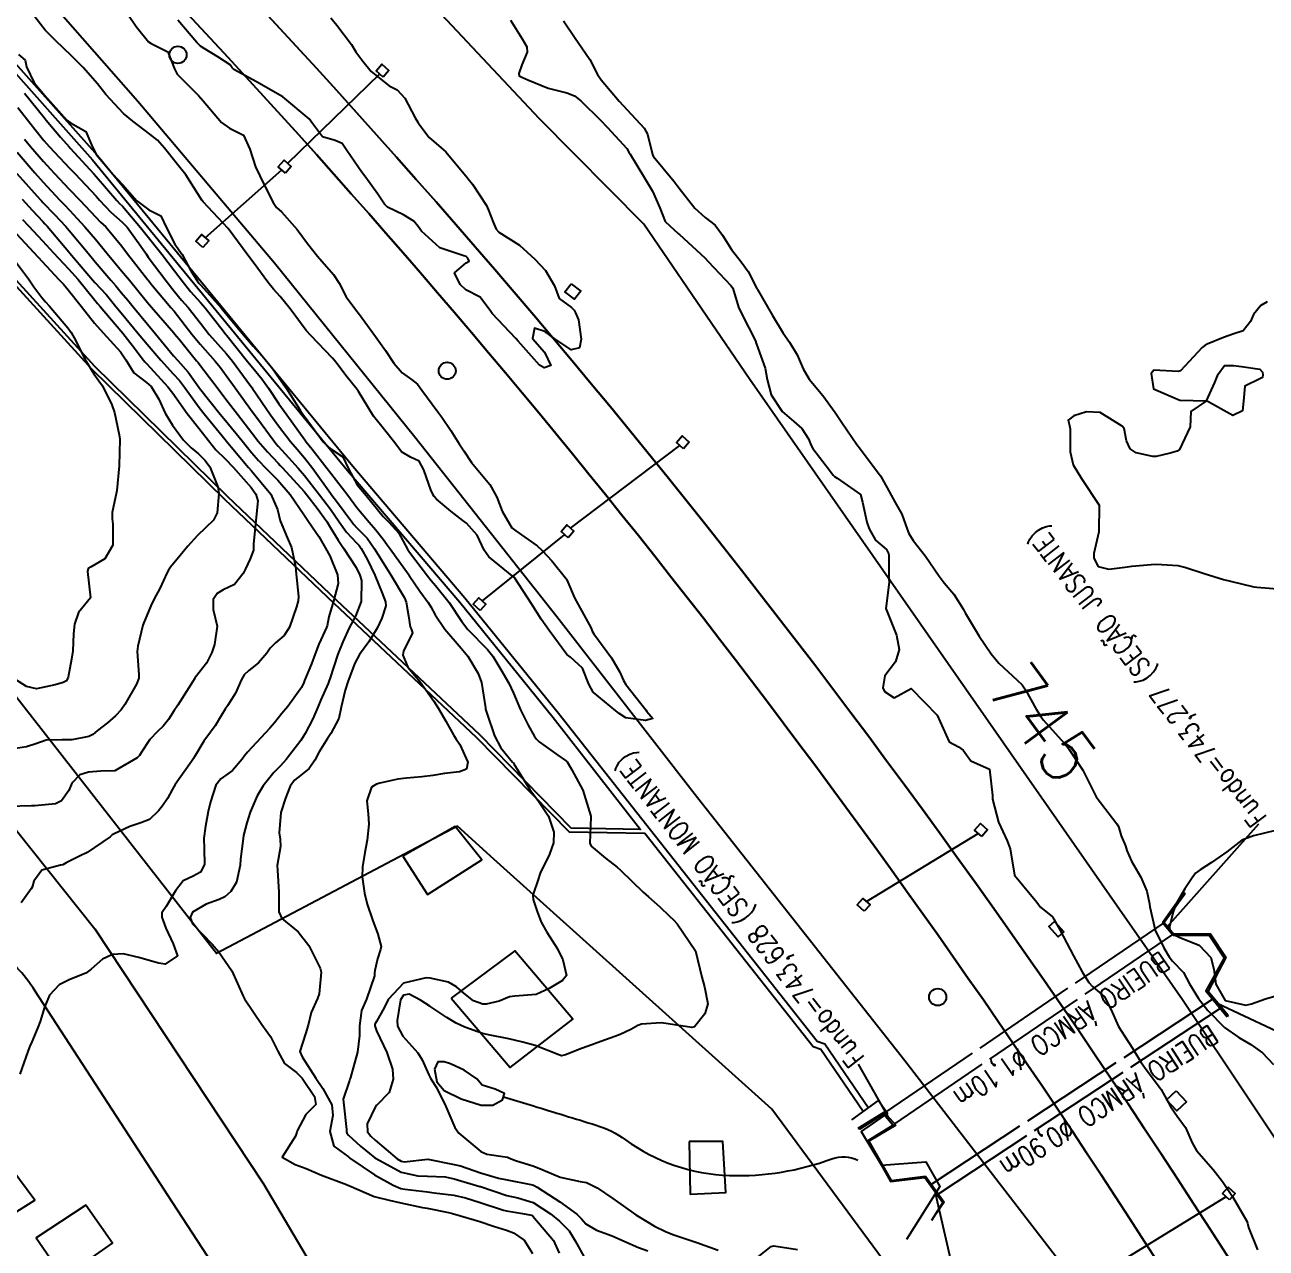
# Model space of a CAD drawing. Header units: metres. Extents: x 318500 to 325275, y 7408834 to 7428799.
# Drawn here: x 322525.1 to 322618.8, y 7421854.4 to 7421946.7 of the extents above; entities that cross this region are included whole.
import ezdxf
from ezdxf.enums import TextEntityAlignment as Align

# ---------------------------------------------------------------- set-up
doc = ezdxf.new("R2010")
doc.units = ezdxf.units.M
doc.header["$MEASUREMENT"] = 0
doc.linetypes.add('CONTINUO', pattern=[0])
doc.linetypes.add('TRACEJADO', pattern=[8.7, 8, -0.7])
for name, color, linetype in [('Armário', 45, 'Continuous'), ('BUEIRO', 151, 'Continuous'), ('Canaleta de Drenagem', 151, 'Continuous'), ('Cotas', 45, 'Continuous'), ('Curvas de Nivel 1m', 11, 'Continuous'), ('Curvas de Nivel 5m', 15, 'Continuous'), ('Divisas', 45, 'Continuous'), ('Edificações', 30, 'Continuous'), ('Hidrografia', 140, 'Continuous'), ('Linha Férrea', 20, 'Continuous'), ('PILAR', 45, 'Continuous'), ('Pontes_Viadutos_Tubos', 190, 'Continuous'), ('Postes', 20, 'Continuous'), ('Pórticos', 45, 'Continuous'), ('TEXTO', 45, 'Continuous'), ('Vias Primárias', 230, 'Continuous')]:
    doc.layers.add(name, color=color, linetype=linetype)
doc.styles.add('ROMANS', font='romans', dxfattribs={"height": 0.2})
doc.styles.add('Style-STANDARD', font='STANDARD.shx')

msp = doc.modelspace()

# ---------------------------------------------------------------- linework, layer by layer
at = {"layer": 'Armário'}
for points in [[(322566.366, 7421927.166), (322567.103, 7421926.602), (322566.633, 7421925.987), (322565.896, 7421926.55)], [(322602.841, 7421879.049), (322603.558, 7421878.271), (322603.137, 7421877.884), (322602.421, 7421878.661)], [(322612.043, 7421866.278), (322612.819, 7421865.435), (322612.074, 7421864.748), (322611.298, 7421865.591)]]:
    msp.add_lwpolyline(points, close=True, dxfattribs=at)
at = {"layer": 'BUEIRO', "linetype": 'CONTINUO'}
for points in [[(322611.006, 7421878.969, 745.034), (322612.607, 7421881.222, 744.566)], [(322612.607, 7421881.222, 744.566), (322612.677, 7421881.112, 743.251), (322611.126, 7421878.963, 743.329)], [(322611.006, 7421878.969, 745.034), (322611.808, 7421878.016, 745.016)], [(322611.006, 7421878.969, 745.034), (322611.126, 7421878.963, 743.329), (322611.842, 7421878.107, 743.281), (322611.808, 7421878.016, 745.016)], [(322611.808, 7421878.016, 745.016), (322614.528, 7421878.003, 744.571)], [(322611.842, 7421878.107, 743.281), (322614.601, 7421878.11, 743.267), (322614.528, 7421878.003, 744.571)], [(322614.528, 7421878.003, 744.571), (322615.661, 7421876.304, 744.549), (322614.28, 7421873.807, 744.994), (322615.878, 7421871.851, 744.995)], [(322614.601, 7421878.11, 743.267), (322615.784, 7421876.334, 743.433)], [(322615.661, 7421876.304, 744.549), (322615.784, 7421876.334, 743.433), (322614.447, 7421873.785, 743.395)], [(322614.28, 7421873.807, 744.994), (322614.447, 7421873.785, 743.395), (322615.922, 7421871.99, 743.426), (322615.878, 7421871.851, 744.995)], [(322588.031, 7421863.449, 745.088), (322589.993, 7421864.665, 745.357)], [(322588.031, 7421863.449, 745.088), (322588.175, 7421863.397, 744.674), (322589.952, 7421864.53, 743.706)], [(322589.993, 7421864.665, 745.357), (322589.952, 7421864.53, 743.706), (322590.677, 7421863.674, 743.702), (322590.875, 7421863.67, 745.353)], [(322590.875, 7421863.67, 745.353), (322589.993, 7421864.665, 745.357)], [(322590.677, 7421863.674, 743.702), (322588.75, 7421862.499, 744.681), (322588.837, 7421862.467, 745.335)], [(322590.875, 7421863.67, 745.353), (322588.837, 7421862.467, 745.335)], [(322588.75, 7421862.499, 744.681), (322590.471, 7421859.424, 744.465), (322590.517, 7421859.514, 745.284)], [(322588.837, 7421862.467, 745.335), (322590.517, 7421859.514, 745.284), (322593.118, 7421859.841, 745.36)], [(322590.471, 7421859.424, 744.465), (322593.059, 7421859.732, 743.943)], [(322593.118, 7421859.841, 745.36), (322593.059, 7421859.732, 743.943), (322594.415, 7421857.854, 743.742), (322594.534, 7421857.866, 745.395)], [(322593.118, 7421859.841, 745.36), (322594.534, 7421857.866, 745.395)], [(322594.534, 7421857.866, 745.395), (322593.567, 7421856.48, 744.828)], [(322594.415, 7421857.854, 743.742), (322593.567, 7421856.48, 744.828)]]:
    msp.add_polyline3d(points, dxfattribs=at)
at = {"layer": 'Canaleta de Drenagem'}
for points in [[(322381.226, 7422059.275), (322382.779, 7422060.955), (322385.039, 7422059.628), (322405.231, 7422045.5), (322414.59, 7422038.93), (322440.083, 7422021.545), (322456.521, 7422008.88), (322474.082, 7421994.161), (322490.196, 7421979.952), (322498.771, 7421971.349), (322500, 7421970.052), (322506.891, 7421963.045), (322523.56, 7421944.731), (322530.627, 7421936.83), (322549.88, 7421913.397), (322558.34, 7421903.468), (322565.402, 7421894.751), (322584.932, 7421870.004), (322585.526, 7421869.806), (322588.813, 7421864.996)], [(322588.407, 7421864.704), (322585.208, 7421869.385), (322584.632, 7421869.578), (322571.924, 7421885.679), (322566.237, 7421885.778), (322559.258, 7421892.904), (322548.472, 7421903.043), (322540.222, 7421910.886), (322530.195, 7421920.707), (322517.263, 7421934.871), (322504.524, 7421949.729), (322494.843, 7421959.645), (322479.502, 7421974.917), (322470.11, 7421983.45), (322460.314, 7421991.771), (322445.265, 7422005.451), (322434.97, 7422015.198), (322424.875, 7422024.315), (322420.08, 7422028.742), (322412.93, 7422034.939), (322399.45, 7422045.903), (322384.154, 7422058.044)], [(322523.189, 7421944.396), (322530.247, 7421936.504), (322549.497, 7421913.076), (322557.956, 7421903.149), (322565.011, 7421894.438), (322571.612, 7421885.984), (322566.365, 7421886.076), (322559.468, 7421893.118), (322548.678, 7421903.261), (322540.43, 7421911.102), (322530.411, 7421920.915), (322517.488, 7421935.069)]]:
    msp.add_lwpolyline(points, dxfattribs=at)
at = {"layer": 'Curvas de Nivel 1m', "flags": 128}
for points, elevation in [([(322532.948, 7421947.427), (322533.531, 7421946.568), (322534.473, 7421945.412), (322534.659, 7421945.286), (322535.923, 7421944.661), (322536.428, 7421943.383), (322536.634, 7421942.981), (322538.239, 7421941.356), (322538.604, 7421940.969), (322539.978, 7421939.336), (322540.576, 7421938.895), (322541.634, 7421938.378), (322542.109, 7421937.307), (322542.54, 7421935.982), (322542.874, 7421935.295), (322543.224, 7421934.585), (322543.865, 7421933.28), (322544.136, 7421932.915), (322544.493, 7421932.599), (322545.689, 7421931.258), (322546.464, 7421930.206), (322547.225, 7421929.238), (322548.43, 7421927.858), (322548.854, 7421927.213), (322549.384, 7421926.179), (322550.107, 7421925.194), (322550.395, 7421924.839), (322551.606, 7421923.178), (322552.354, 7421922.123), (322552.976, 7421921.16), (322553.613, 7421920.431), (322554.328, 7421919.948), (322554.765, 7421919.574), (322555.094, 7421919.128), (322556.296, 7421917.502), (322556.597, 7421917.107), (322557.277, 7421916.097), (322557.904, 7421915.094), (322558.255, 7421914.553), (322558.85, 7421913.685), (322559.338, 7421913.074), (322560.224, 7421912.026), (322560.756, 7421911.052), (322561.162, 7421910.013), (322561.702, 7421909.037), (322561.896, 7421908.744), (322562.182, 7421908.524), (322563.793, 7421907.386), (322564.161, 7421907.053), (322564.203, 7421907.009), (322564.899, 7421906.249), (322565.945, 7421904.983), (322566.029, 7421904.881), (322566.127, 7421904.654), (322566.616, 7421903.474), (322566.895, 7421902.968), (322567.866, 7421901.17), (322567.955, 7421900.952), (322568.077, 7421900.739), (322569.42, 7421898.936), (322570.039, 7421897.852), (322570.324, 7421897.217), (322570.491, 7421896.923), (322572.002, 7421895.011), (322572.091, 7421894.899), (322572.533, 7421894.35), (322571.989, 7421894.197), (322570.494, 7421894.421), (322569.997, 7421894.736), (322569.734, 7421894.933), (322568.021, 7421896.34), (322567.704, 7421896.955), (322567.231, 7421898.151), (322566.323, 7421898.976), (322566.053, 7421899.198), (322564.712, 7421901.001), (322564.093, 7421901.862), (322563.368, 7421903.017), (322562.129, 7421904.946), (322562.092, 7421904.993), (322562.042, 7421905.031), (322560.152, 7421906.55), (322559.808, 7421907.065), (322559.283, 7421908.185), (322558.467, 7421909.086), (322558.183, 7421909.303), (322557.284, 7421910.009), (322556.207, 7421910.91), (322556.021, 7421911.113), (322555.797, 7421911.536), (322555.241, 7421913.125), (322554.889, 7421913.773), (322554.249, 7421914.078), (322553.572, 7421914.469), (322553.05, 7421915.158), (322552.274, 7421916.13), (322551.441, 7421917.178), (322550.318, 7421919.029), (322550.209, 7421919.192), (322549.362, 7421920.236), (322548.624, 7421921.216), (322548.345, 7421921.541), (322546.707, 7421923.245), (322546.376, 7421923.629), (322545.147, 7421925.263), (322544.409, 7421926.189), (322543.893, 7421926.756), (322543.479, 7421927.284), (322542.441, 7421928.687), (322541.964, 7421929.307), (322540.48, 7421931.33), (322538.584, 7421933.349), (322538.502, 7421933.456), (322537.281, 7421935.369), (322536.544, 7421936.294), (322535.675, 7421937.393), (322535.152, 7421937.987), (322534.571, 7421938.46), (322533.279, 7421939.423), (322532.589, 7421940.007), (322531.249, 7421941.45), (322530.622, 7421942.256), (322529.524, 7421943.477), (322529.084, 7421943.923), (322528.649, 7421944.364), (322527.458, 7421945.502), (322526.672, 7421946.302), (322525.712, 7421947.525)], 747), ([(322548.226, 7421947.227), (322548.682, 7421946.679), (322549.779, 7421945.203), (322550.121, 7421944.664), (322550.648, 7421943.956), (322551.265, 7421943.184), (322552.624, 7421942.106), (322553.241, 7421941.782), (322553.824, 7421941.152), (322554.588, 7421939.687), (322554.802, 7421939.356), (322554.946, 7421939.135), (322555.649, 7421938.202), (322556.563, 7421937.42), (322556.901, 7421937.107), (322558.531, 7421935.169), (322558.598, 7421935.089), (322558.923, 7421934.685), (322559.97, 7421933.068), (322560.136, 7421932.705), (322560.488, 7421931.816), (322560.706, 7421931.28), (322560.919, 7421931.053), (322562.465, 7421930.062), (322563.627, 7421929.018), (322564.437, 7421928.149), (322565.104, 7421927), (322565.453, 7421926.037), (322566.404, 7421925.369), (322566.602, 7421925.177), (322566.705, 7421924.975), (322566.924, 7421924.44), (322567.121, 7421922.969), (322567.003, 7421922.327), (322566.358, 7421922.184), (322565.132, 7421922.999), (322564.378, 7421923.551), (322563.599, 7421923.8), (322563.453, 7421923.019), (322564.355, 7421921.994), (322564.843, 7421921.002), (322564.338, 7421920.809), (322563.978, 7421921.014), (322562.367, 7421922.836), (322562.189, 7421923.033), (322560.398, 7421924.92), (322560.294, 7421925.062), (322559.491, 7421926.154), (322558.416, 7421926.704), (322558.003, 7421927.094), (322557.558, 7421927.974), (322558.445, 7421928.732), (322558.663, 7421928.871), (322558.579, 7421929.088), (322558.452, 7421929.22), (322558.265, 7421929.28), (322556.461, 7421929.86), (322555.062, 7421931.131), (322554.826, 7421931.477), (322554.487, 7421931.872), (322553.703, 7421932.363), (322552.498, 7421932.939), (322552.278, 7421933.172), (322551.766, 7421933.922), (322550.863, 7421935.187), (322550.536, 7421935.597), (322549.424, 7421937.207), (322549.09, 7421937.737), (322548.567, 7421937.958), (322547.589, 7421938.253), (322546.847, 7421939.246), (322546.585, 7421939.615), (322544.61, 7421941.27), (322542.626, 7421942.386), (322540.911, 7421943.326), (322540.774, 7421943.461), (322540.643, 7421943.674), (322539.696, 7421944.293), (322538.656, 7421944.909), (322538.389, 7421945.086), (322538.125, 7421945.358), (322536.685, 7421947.044)], 747), ([(322561.797, 7421947.043), (322562.669, 7421945.645), (322563.022, 7421945.026), (322563.059, 7421944.623), (322562.647, 7421943.686), (322562.422, 7421943.033), (322562.45, 7421942.845), (322562.636, 7421942.74), (322563.108, 7421942.55), (322564.624, 7421941.928), (322566.037, 7421941.57), (322566.615, 7421941.34), (322567.111, 7421940.972), (322568.588, 7421939.494), (322569.123, 7421938.945), (322570.564, 7421937.367), (322570.729, 7421937.095), (322570.817, 7421936.926), (322571.248, 7421936.222), (322572.045, 7421934.907), (322572.519, 7421934.143), (322573.064, 7421932.892), (322573.47, 7421931.865), (322574.48, 7421930.92), (322574.55, 7421930.869), (322576.454, 7421929.11), (322576.712, 7421928.846), (322578.423, 7421927.018), (322578.515, 7421926.912), (322578.561, 7421926.818), (322578.998, 7421925.4), (322579.272, 7421924.807), (322580.264, 7421922.899), (322580.299, 7421922.791), (322580.305, 7421922.727), (322580.368, 7421922.601), (322581.001, 7421920.783), (322581.175, 7421919.944), (322581.458, 7421918.779), (322582.301, 7421917.519), (322583.185, 7421916.757), (322583.774, 7421916.237), (322584.277, 7421915.458), (322584.483, 7421914.948), (322584.597, 7421914.735), (322585.862, 7421913.099), (322586.132, 7421912.712), (322586.238, 7421912.608), (322586.448, 7421912.496), (322588.218, 7421911.255), (322588.363, 7421910.688), (322588.676, 7421909.164), (322588.854, 7421908.68), (322589.33, 7421907.826), (322590.167, 7421907.115), (322590.317, 7421906.812), (322590.342, 7421906.657), (322590.356, 7421904.88), (322590.363, 7421904.656), (322590.11, 7421902.66), (322590.916, 7421900.647), (322591.135, 7421899.572), (322590.848, 7421898.648), (322590.039, 7421897.578), (322589.89, 7421896.662), (322590.026, 7421896.398), (322590.755, 7421895.913), (322592.03, 7421896.63), (322594, 7421894.61), (322594.912, 7421892.596), (322595.604, 7421892.223), (322595.964, 7421891.974), (322596.539, 7421891.155), (322597.95, 7421890.55), (322598.159, 7421888.548), (322598.182, 7421888.281), (322598.623, 7421886.543), (322599.286, 7421885.126), (322599.508, 7421884.534), (322599.84, 7421882.53), (322601.507, 7421880.505), (322601.631, 7421880.325), (322601.806, 7421880.125), (322602.703, 7421879.39), (322603.235, 7421878.478), (322603.774, 7421877.397), (322604.296, 7421876.465), (322604.941, 7421875.259), (322605.453, 7421874.453), (322605.727, 7421874.146), (322606.631, 7421873.348), (322607.114, 7421872.429), (322607.691, 7421871.126), (322608.144, 7421870.413), (322608.749, 7421869.482), (322609.399, 7421868.394), (322609.655, 7421868.047), (322610.893, 7421866.377), (322611.611, 7421865.087), (322612.106, 7421864.362), (322612.733, 7421863.494), (322613.234, 7421862.345), (322613.571, 7421861.766), (322614.826, 7421860.321), (322615.537, 7421859.416), (322616.294, 7421858.302), (322617.361, 7421856.432), (322617.42, 7421856.291), (322617.495, 7421855.967), (322618.172, 7421854.279)], 746), ([(322524.649, 7421944.451), (322525.149, 7421944.036), (322525.247, 7421943.531), (322525.827, 7421942.317), (322526.508, 7421941.512), (322526.608, 7421941.395), (322528.307, 7421939.493), (322528.578, 7421939.301), (322529.736, 7421938.637), (322530.231, 7421937.465), (322530.551, 7421936.881), (322531.786, 7421935.441), (322532.518, 7421934.617), (322533.598, 7421933.419), (322534.493, 7421932.74), (322535.391, 7421932.298), (322535.818, 7421931.39), (322536.461, 7421930.144), (322537.003, 7421929.372), (322537.667, 7421928.125), (322538.165, 7421927.354), (322538.278, 7421927.211), (322538.417, 7421927.055), (322539.94, 7421925.335), (322540.392, 7421924.801), (322541.63, 7421923.311), (322542.357, 7421922.441), (322543.4, 7421921.284), (322543.823, 7421920.765), (322544.328, 7421920.05), (322544.881, 7421919.264), (322545.919, 7421917.63), (322546.178, 7421917.251), (322546.288, 7421917.098), (322547.646, 7421915.226), (322548.255, 7421914.689), (322549.14, 7421914.098), (322549.559, 7421913.2), (322550.222, 7421911.998), (322550.893, 7421911.183), (322552.186, 7421909.593), (322552.61, 7421909.164), (322553.355, 7421908.332), (322554.014, 7421907.141), (322554.156, 7421906.901), (322555.528, 7421905.119), (322555.79, 7421904.78), (322556.123, 7421904.385), (322557.157, 7421903.1), (322558.089, 7421901.701), (322558.57, 7421901.075), (322560.058, 7421899.561), (322560.46, 7421899.054), (322561.054, 7421898.058), (322561.668, 7421897.035), (322562.019, 7421896.281), (322562.547, 7421895.022), (322563.135, 7421893.861), (322563.59, 7421893.006), (322563.754, 7421892.789), (322563.966, 7421892.607), (322565.355, 7421891.588), (322565.952, 7421891.188), (322566.068, 7421891.095), (322566.141, 7421890.977), (322566.428, 7421890.487), (322567.246, 7421888.96), (322567.853, 7421886.989), (322567.861, 7421886.95), (322567.862, 7421886.923), (322567.787, 7421884.951), (322567.867, 7421884.719), (322568.961, 7421883.826), (322569.843, 7421883.147), (322570.105, 7421882.917), (322571.815, 7421881.255), (322572.208, 7421880.894), (322573.069, 7421880.147), (322573.796, 7421879.445), (322574.089, 7421879.162), (322574.374, 7421878.861), (322575.76, 7421876.84), (322576.222, 7421874.835), (322576.445, 7421874.11), (322576.688, 7421872.83), (322576.46, 7421872.071), (322575.684, 7421871.102), (322575.482, 7421871.044), (322573.687, 7421871.326), (322573.164, 7421871.401), (322571.686, 7421871.299), (322571.393, 7421871.194), (322570.869, 7421870.908), (322570.069, 7421870.521), (322569.672, 7421870.372), (322568.604, 7421869.997), (322567.66, 7421869.646), (322567.157, 7421869.458), (322565.939, 7421868.976), (322565.649, 7421868.909), (322565.434, 7421868.982), (322563.66, 7421869.691), (322562.728, 7421869.95), (322561.667, 7421870.189), (322560.264, 7421870.458), (322559.673, 7421870.605), (322558.331, 7421871.073), (322557.684, 7421871.369), (322556.978, 7421871.804), (322555.703, 7421872.663), (322554.989, 7421873.121), (322554.129, 7421873.549), (322553.713, 7421873.479), (322553.483, 7421873.142), (322553.244, 7421871.587), (322553.262, 7421871.144), (322553.669, 7421870.396), (322554.802, 7421869.123), (322555.135, 7421868.608), (322555.634, 7421867.476), (322555.756, 7421867.233), (322555.833, 7421867.107), (322556.212, 7421866.511), (322556.906, 7421865.09), (322557.576, 7421863.503), (322557.898, 7421863.077), (322559.556, 7421861.688), (322559.997, 7421861.496), (322561.552, 7421861.257), (322561.721, 7421861.196), (322562.178, 7421861.021), (322563.544, 7421860.584), (322564.23, 7421860.303), (322565.532, 7421859.757), (322567.046, 7421859.438), (322567.526, 7421859.347), (322568.335, 7421858.938), (322569.508, 7421858.139), (322571.26, 7421856.902), (322571.489, 7421856.751), (322572.663, 7421856.064), (322573.478, 7421855.653), (322574.047, 7421855.433), (322575.471, 7421854.955), (322575.861, 7421854.836), (322577.461, 7421854.249)], 747), ([(322525.118, 7421941.532), (322526.583, 7421939.695), (322526.733, 7421939.508), (322527.832, 7421938.232), (322528.475, 7421937.491), (322528.559, 7421937.396), (322530.332, 7421935.462), (322530.527, 7421935.244), (322532.086, 7421933.436), (322532.29, 7421933.225), (322532.496, 7421933.013), (322533.861, 7421931.416), (322534.469, 7421930.66), (322535.478, 7421929.395), (322536.431, 7421928.145), (322537.002, 7421927.371), (322537.635, 7421926.585), (322538.404, 7421925.744), (322538.749, 7421925.347), (322540.096, 7421923.611), (322540.31, 7421923.331), (322540.369, 7421923.26), (322541.928, 7421921.304), (322542.335, 7421920.82), (322543.028, 7421919.99), (322543.517, 7421919.282), (322544.302, 7421918.097), (322544.898, 7421917.264), (322546.262, 7421915.391), (322546.374, 7421915.239), (322546.809, 7421914.68), (322547.954, 7421913.223), (322548.235, 7421912.862), (322549.508, 7421911.201), (322550.196, 7421910.288), (322551.121, 7421909.181), (322551.607, 7421908.609), (322552.167, 7421907.883), (322552.477, 7421907.471), (322552.708, 7421907.155), (322554.131, 7421905.177), (322554.153, 7421905.14), (322554.95, 7421903.965), (322555.569, 7421903.118), (322555.774, 7421902.784), (322556.096, 7421902.176), (322556.822, 7421901.099), (322558.059, 7421899.666), (322558.558, 7421899.075), (322559.338, 7421897.766), (322559.595, 7421897.064), (322559.892, 7421895.171), (322559.912, 7421895.061), (322559.996, 7421894.765), (322560.594, 7421893.051), (322561.061, 7421892.143), (322561.95, 7421891.07), (322561.969, 7421891.049), (322561.986, 7421891.029), (322562.047, 7421890.93), (322563.254, 7421889.01), (322563.907, 7421888.126), (322564.657, 7421886.992), (322565.07, 7421885.796), (322565.025, 7421884.988), (322564.732, 7421884.116), (322564.172, 7421882.997), (322564.064, 7421882.77), (322563.826, 7421882.062), (322563.554, 7421881.264), (322563.483, 7421881.005), (322563.501, 7421880.699), (322563.798, 7421879.787), (322564.097, 7421878.997), (322564.526, 7421878.245), (322565.336, 7421876.984), (322565.748, 7421876.164), (322566.019, 7421874.976), (322565.726, 7421874.581), (322564.717, 7421873.993), (322563.715, 7421873.531), (322562.112, 7421873.422), (322561.713, 7421873.366), (322560.932, 7421873.042), (322559.965, 7421872.797), (322559.706, 7421872.816), (322559.008, 7421873.067), (322558.269, 7421873.628), (322557.72, 7421874.111), (322557.107, 7421874.472), (322555.727, 7421874.774), (322555.413, 7421874.8), (322553.722, 7421874.379), (322552.559, 7421873.152), (322552.272, 7421872.584), (322551.685, 7421871.499), (322551.556, 7421871.288), (322551.544, 7421871.162), (322551.674, 7421870.783), (322552.466, 7421869.152), (322552.876, 7421867.909), (322552.932, 7421867.147), (322552.627, 7421866.137), (322551.673, 7421865.159), (322551.629, 7421865.131), (322551.599, 7421865.097), (322550.971, 7421863.777), (322551.006, 7421863.168), (322551.239, 7421862.837), (322551.564, 7421862.554), (322553.243, 7421861.143), (322553.547, 7421860.957), (322553.765, 7421860.919), (322555.55, 7421861.11), (322557.545, 7421860.722), (322558.021, 7421860.597), (322559.535, 7421860.091), (322560.884, 7421859.686), (322561.528, 7421859.544), (322563.315, 7421859.212), (322563.522, 7421859.145), (322563.804, 7421858.997), (322565.504, 7421857.891), (322566.803, 7421856.96), (322567.147, 7421856.615), (322567.483, 7421856.234), (322568.292, 7421855.751), (322569.474, 7421855.336), (322570.427, 7421854.91), (322571.463, 7421854.447), (322572.162, 7421854.187)], 748), ([(322524.594, 7421940.467), (322525.329, 7421939.529), (322525.882, 7421938.829), (322526.565, 7421937.974), (322526.971, 7421937.506), (322528.536, 7421935.857), (322528.896, 7421935.476), (322530.505, 7421933.774), (322530.775, 7421933.456), (322531.612, 7421932.564), (322532.484, 7421931.81), (322532.845, 7421931.426), (322533.876, 7421929.998), (322534.279, 7421929.412), (322534.446, 7421929.172), (322535.791, 7421927.386), (322536.412, 7421926.602), (322536.967, 7421925.933), (322537.449, 7421925.364), (322538.382, 7421924.177), (322539.055, 7421923.343), (322540.348, 7421921.875), (322540.804, 7421921.315), (322542.179, 7421919.444), (322542.282, 7421919.3), (322542.319, 7421919.246), (322543.679, 7421917.279), (322544.278, 7421916.44), (322545.186, 7421915.256), (322545.68, 7421914.675), (322546.248, 7421914.017), (322546.86, 7421913.234), (322548.212, 7421911.363), (322548.312, 7421911.218), (322548.653, 7421910.763), (322549.817, 7421909.195), (322549.973, 7421908.988), (322550.176, 7421908.775), (322550.964, 7421907.978), (322551.526, 7421907.17), (322552.145, 7421906.152), (322552.784, 7421905.153), (322553.796, 7421903.452), (322553.918, 7421903.142), (322554.09, 7421902.102), (322554.228, 7421901.284), (322554.282, 7421901.137), (322554.385, 7421900.825), (322554.065, 7421900.153), (322553.721, 7421899.478), (322553.655, 7421899.144), (322554.041, 7421898.226), (322554.545, 7421897.642), (322554.979, 7421897.126), (322556.008, 7421895.67), (322556.348, 7421895.105), (322556.912, 7421894.17), (322557.511, 7421893.087), (322557.678, 7421892.796), (322557.963, 7421892.402), (322558.563, 7421891.074), (322558.47, 7421890.547), (322557.939, 7421890.343), (322556.815, 7421890.219), (322555.934, 7421890.067), (322555.091, 7421889.965), (322553.931, 7421889.87), (322553.293, 7421889.782), (322551.925, 7421889.483), (322551.676, 7421889.411), (322551.307, 7421889.169), (322550.943, 7421888.136), (322551.039, 7421887.173), (322551.108, 7421886.398), (322550.974, 7421885.173), (322550.789, 7421884.243), (322550.618, 7421883.178), (322550.602, 7421882.405), (322550.76, 7421881.176), (322550.981, 7421880.351), (322551.384, 7421879.166), (322551.774, 7421878.085), (322552.021, 7421877.157), (322551.974, 7421876.941), (322551.746, 7421876.215), (322551.54, 7421875.356), (322551.537, 7421875.163), (322551.518, 7421874.953), (322550.912, 7421873.172), (322550.552, 7421872.323), (322550.38, 7421871.179), (322550.398, 7421870.45), (322550.23, 7421869.181), (322549.711, 7421867.269), (322549.689, 7421867.189), (322549.673, 7421867.146), (322549.628, 7421867.059), (322549.161, 7421865.643), (322549.218, 7421865.196), (322549.413, 7421863.352), (322549.407, 7421863.192), (322549.44, 7421863.063), (322549.567, 7421862.927), (322550.465, 7421862.082), (322551.551, 7421861.222), (322551.643, 7421861.159), (322553.535, 7421860.134), (322554.805, 7421859.846), (322555.531, 7421859.842), (322556.851, 7421859.769), (322557.528, 7421859.637), (322559.486, 7421859.06), (322559.52, 7421859.047), (322559.536, 7421859.043), (322561.51, 7421858.379), (322562.331, 7421858.194), (322563.502, 7421857.831), (322564.813, 7421856.987), (322565.484, 7421856.426), (322566.209, 7421855.701), (322566.666, 7421854.962), (322567.449, 7421853.547)], 749), ([(322524.553, 7421937.097), (322525.895, 7421935.52), (322526.52, 7421934.817), (322527.76, 7421933.491), (322528.12, 7421933.11), (322528.492, 7421932.721), (322529.649, 7421931.468), (322530.466, 7421930.526), (322531.359, 7421929.446), (322532.431, 7421928.141), (322533.028, 7421927.421), (322533.662, 7421926.661), (322534.403, 7421925.749), (322534.694, 7421925.397), (322536.371, 7421923.455), (322536.436, 7421923.379), (322536.769, 7421922.969), (322538.098, 7421921.354), (322538.205, 7421921.219), (322538.337, 7421921.053), (322539.074, 7421920.086), (322539.648, 7421919.33), (322540.307, 7421918.456), (322541.18, 7421917.311), (322542.269, 7421915.904), (322542.745, 7421915.293), (322543.44, 7421914.471), (322544.244, 7421913.625), (322544.416, 7421913.441), (322544.578, 7421913.265), (322546.214, 7421911.489), (322546.42, 7421911.238), (322547.201, 7421910.223), (322547.93, 7421909.223), (322548.176, 7421908.806), (322548.77, 7421907.815), (322549.196, 7421907.204), (322550.138, 7421905.744), (322550.414, 7421905.186), (322550.543, 7421904.764), (322550.507, 7421903.184), (322550.089, 7421902.069), (322549.621, 7421901.197), (322549.122, 7421900.146), (322548.762, 7421899.209), (322548.151, 7421897.347), (322548.105, 7421897.219), (322548.018, 7421897.002), (322547.465, 7421895.765), (322547.254, 7421895.227), (322546.876, 7421894.341), (322546.301, 7421893.237), (322546.177, 7421893.029), (322545.965, 7421892.707), (322544.861, 7421891.256), (322544.425, 7421890.781), (322543.935, 7421890.288), (322543.121, 7421889.282), (322542.674, 7421888.523), (322542.137, 7421887.296), (322541.882, 7421886.497), (322541.649, 7421885.525), (322541.608, 7421885.303), (322541.414, 7421883.737), (322541.374, 7421883.305), (322541.12, 7421882.008), (322540.68, 7421881.311), (322540.216, 7421880.906), (322539.804, 7421880.696), (322538.817, 7421880.351), (322537.794, 7421879.756), (322537.601, 7421879.353), (322537.783, 7421878.88), (322539.27, 7421877.327), (322539.752, 7421876.791), (322540.749, 7421875.31), (322541.6, 7421873.412), (322541.653, 7421873.301), (322541.709, 7421873.205), (322543.015, 7421871.28), (322543.666, 7421870.355), (322544.226, 7421869.261), (322544.722, 7421868.335), (322545.634, 7421867.653), (322546.061, 7421867.236), (322546.995, 7421865.84), (322547.087, 7421865.225), (322546.343, 7421864.478), (322545.688, 7421863.239), (322545.665, 7421863.143), (322545.566, 7421862.854), (322544.548, 7421861.255), (322545.542, 7421860.711), (322546.358, 7421860.411), (322547.53, 7421859.899), (322549.401, 7421859.192), (322549.519, 7421859.157), (322549.58, 7421859.128), (322551.507, 7421858.306), (322552.636, 7421858.015), (322553.5, 7421857.811), (322555.136, 7421857.475), (322555.495, 7421857.413), (322557.1, 7421857.086), (322557.409, 7421857.001), (322557.489, 7421856.992), (322557.593, 7421856.975), (322559.484, 7421856.419), (322560.503, 7421856.067), (322561.477, 7421855.747), (322562.008, 7421855.555), (322562.814, 7421855.01), (322563.455, 7421854.005)], 751), ([(322524.529, 7421935.483), (322526.297, 7421933.513), (322526.393, 7421933.406), (322526.498, 7421933.298), (322527.381, 7421932.389), (322528.221, 7421931.484), (322528.476, 7421931.187), (322529.907, 7421929.465), (322530.44, 7421928.825), (322531.619, 7421927.442), (322531.993, 7421927.014), (322532.411, 7421926.511), (322532.9, 7421925.917), (322533.312, 7421925.416), (322534.381, 7421924.119), (322534.988, 7421923.394), (322536.345, 7421921.729), (322536.669, 7421921.375), (322537.46, 7421920.492), (322538.27, 7421919.351), (322538.319, 7421919.277), (322539.88, 7421917.326), (322540.283, 7421916.836), (322541.53, 7421915.307), (322542.251, 7421914.429), (322542.775, 7421913.822), (322543.29, 7421913.284), (322544.226, 7421912.337), (322545.155, 7421911.256), (322546.188, 7421909.753), (322546.533, 7421909.236), (322547.316, 7421908.081), (322547.838, 7421907.223), (322548.151, 7421906.624), (322548.722, 7421905.211), (322548.78, 7421904.55), (322548.418, 7421903.215), (322548.088, 7421902.021), (322547.944, 7421901.359), (322547.898, 7421901.222), (322547.328, 7421899.961), (322547.054, 7421899.23), (322546.776, 7421898.496), (322546.242, 7421897.238), (322546.181, 7421897.076), (322546.015, 7421896.69), (322544.973, 7421895.255), (322544.528, 7421894.726), (322543.982, 7421894.042), (322543.626, 7421893.625), (322543.306, 7421893.28), (322541.948, 7421891.83), (322541.701, 7421891.545), (322541.526, 7421891.304), (322540.796, 7421890.446), (322539.925, 7421889.798), (322539.54, 7421889.326), (322539.148, 7421888.085), (322538.975, 7421887.334), (322538.772, 7421886.23), (322538.653, 7421885.338), (322538.659, 7421884.537), (322538.683, 7421883.337), (322538.399, 7421882.773), (322537.827, 7421882.46), (322537.072, 7421882.11), (322536.502, 7421881.37), (322535.798, 7421880.166), (322535.474, 7421879.702), (322535.47, 7421879.383), (322535.777, 7421878.533), (322536.327, 7421877.371), (322536.667, 7421876.445), (322535.737, 7421875.833), (322535.218, 7421875.905), (322533.744, 7421876.339), (322532.559, 7421876.607), (322531.747, 7421876.563), (322530.991, 7421876.191), (322530.151, 7421875.454), (322529.727, 7421875.147), (322528.523, 7421874.671), (322527.718, 7421874.269), (322527.002, 7421873.491), (322526.621, 7421872.571), (322526.286, 7421871.501), (322526.125, 7421871.052), (322525.657, 7421869.972), (322525.515, 7421869.65), (322525.454, 7421869.513), (322525.358, 7421869.225), (322524.76, 7421867.523)], 752), ([(322524.937, 7421933.533), (322525.682, 7421932.713), (322526.484, 7421931.86), (322526.654, 7421931.68), (322526.813, 7421931.505), (322528.451, 7421929.562), (322528.518, 7421929.479), (322528.95, 7421928.968), (322530.231, 7421927.462), (322530.418, 7421927.256), (322531.284, 7421926.322), (322532.012, 7421925.436), (322532.393, 7421924.967), (322533.696, 7421923.41), (322534.358, 7421922.605), (322535.387, 7421921.39), (322536.33, 7421920.374), (322536.805, 7421919.853), (322537.178, 7421919.367), (322538.297, 7421917.822), (322538.673, 7421917.344), (322540.261, 7421915.405), (322540.333, 7421915.319), (322540.704, 7421914.867), (322542.004, 7421913.302), (322542.236, 7421913.047), (322543.694, 7421911.278), (322544.193, 7421910.134), (322544.402, 7421909.267), (322544.932, 7421908.023), (322545.272, 7421907.253), (322545.566, 7421905.822), (322545.622, 7421905.248), (322545.788, 7421903.562), (322545.762, 7421903.245), (322545.627, 7421902.779), (322545.106, 7421901.255), (322544.696, 7421900.635), (322544.062, 7421900.076), (322543.66, 7421899.672), (322543.389, 7421899.28), (322542.774, 7421898.554), (322542.03, 7421897.973), (322541.683, 7421897.645), (322541.497, 7421897.305), (322541.043, 7421896.276), (322540.429, 7421895.316), (322540.256, 7421895.057), (322539.989, 7421894.614), (322539.492, 7421893.812), (322539.148, 7421893.332), (322538.655, 7421892.644), (322537.942, 7421891.474), (322537.895, 7421891.396), (322537.867, 7421891.351), (322537.707, 7421891.123), (322536.469, 7421889.372), (322536.267, 7421889.023), (322535.904, 7421888.335), (322535.511, 7421887.769), (322535.214, 7421887.387), (322534.534, 7421886.74), (322533.876, 7421886.477), (322533.06, 7421886.224), (322531.864, 7421885.669), (322531.722, 7421885.572), (322531.563, 7421885.434), (322529.848, 7421884.262), (322529.307, 7421884.004), (322528.248, 7421883.476), (322527.997, 7421883.319), (322527.837, 7421883.283), (322526.42, 7421882.913), (322525.819, 7421882.077), (322525.683, 7421881.641), (322525.615, 7421881.513), (322524.854, 7421880.465)], 753), ([(322524.964, 7421932.012), (322525.42, 7421931.526), (322526.464, 7421930.412), (322527.305, 7421929.497), (322528.432, 7421928.294), (322529.147, 7421927.473), (322530.405, 7421925.928), (322530.619, 7421925.673), (322530.808, 7421925.454), (322532.373, 7421923.616), (322532.529, 7421923.428), (322533.241, 7421922.533), (322534.082, 7421921.404), (322534.196, 7421921.26), (322534.337, 7421921.111), (322535.938, 7421919.384), (322536.313, 7421918.897), (322537.396, 7421917.363), (322538.274, 7421916.266), (322538.99, 7421915.339), (322539.56, 7421914.637), (322540.246, 7421913.942), (322540.849, 7421913.314), (322542.217, 7421911.781), (322542.577, 7421911.295), (322542.714, 7421910.78), (322542.577, 7421909.294), (322542.391, 7421907.525), (322542.4, 7421907.296), (322542.398, 7421907.055), (322542.146, 7421906.4), (322541.787, 7421905.652), (322541.605, 7421905.305), (322540.957, 7421904.472), (322540.111, 7421904.057), (322539.641, 7421903.793), (322539.35, 7421903.331), (322539.352, 7421902.59), (322539.639, 7421901.327), (322539.441, 7421899.947), (322539.251, 7421899.332), (322538.839, 7421898.537), (322538.022, 7421897.473), (322537.971, 7421897.401), (322537.941, 7421897.351), (322537.824, 7421897.159), (322536.673, 7421895.37), (322536.407, 7421894.961), (322535.984, 7421894.297), (322535.579, 7421893.781), (322535.149, 7421893.388), (322534.567, 7421892.787), (322533.946, 7421891.81), (322533.78, 7421891.565), (322533.623, 7421891.405), (322531.93, 7421890.401), (322530.869, 7421890.386), (322529.928, 7421890.306), (322529.294, 7421890.099), (322528.684, 7421889.472), (322528.459, 7421888.927), (322527.9, 7421888.137), (322527.455, 7421887.928), (322525.894, 7421887.775), (322525.635, 7421887.773), (322523.893, 7421887.716)], 754), ([(322524.439, 7421928.832), (322525.412, 7421927.525), (322525.818, 7421926.923), (322526.406, 7421926.131), (322526.698, 7421925.801), (322526.974, 7421925.501), (322528.375, 7421923.832), (322528.624, 7421923.477), (322528.977, 7421922.858), (322529.665, 7421921.467), (322530.329, 7421920.357), (322530.71, 7421919.841), (322530.987, 7421919.45), (322531.703, 7421918.035), (322531.9, 7421917.436), (322532.265, 7421915.774), (322532.298, 7421915.429), (322532.24, 7421913.43), (322532.084, 7421911.56), (322532.063, 7421911.432), (322531.722, 7421909.902), (322531.716, 7421909.437), (322531.772, 7421909.032), (322531.787, 7421907.436), (322531.182, 7421906.407), (322530.135, 7421905.814), (322529.919, 7421905.676), (322529.854, 7421905.463), (322530.1, 7421903.46), (322529.191, 7421902.367), (322528.871, 7421901.472), (322528.805, 7421900.737), (322528.743, 7421899.473), (322528.666, 7421898.848), (322528.396, 7421897.476), (322528.286, 7421897.209), (322528.016, 7421897.065), (322527.434, 7421896.908), (322526.011, 7421896.608), (322525.265, 7421896.774), (322524.085, 7421897.539)], 756), ([(322618.904, 7421925.802), (322618.419, 7421925.528), (322617.864, 7421924.842), (322617.652, 7421924.301), (322617.096, 7421923.603), (322616.386, 7421923.375), (322615.611, 7421923.098), (322614.374, 7421922.604), (322614.202, 7421922.513), (322614.007, 7421922.345), (322612.352, 7421920.591), (322612.18, 7421920.544), (322610.353, 7421920.646), (322610.155, 7421920.393), (322610.333, 7421919.233), (322612.32, 7421918.37), (322614.32, 7421918.34), (322614.951, 7421919.72), (322615.207, 7421920.331), (322615.684, 7421920.999), (322616.357, 7421920.998), (322616.974, 7421920.929), (322618.354, 7421920.709), (322618.552, 7421920.487), (322618.586, 7421920.286), (322618.554, 7421920.079), (322618.345, 7421919.988), (322617.21, 7421919.434), (322617.111, 7421918.302), (322617.045, 7421917.567), (322616.304, 7421917.229), (322614.32, 7421918.34), (322613.141, 7421917.524), (322613.092, 7421916.358), (322612.273, 7421914.649), (322612.105, 7421914.538), (322611.568, 7421914.377), (322610.528, 7421914.125), (322610.266, 7421914.129), (322609.017, 7421914.409), (322608.557, 7421914.7), (322608.279, 7421915.322), (322608.102, 7421916.236), (322607.952, 7421916.425), (322606.305, 7421917.439), (322605.277, 7421917.489), (322604.301, 7421917.187), (322603.892, 7421916.88), (322603.993, 7421916.474), (322604.033, 7421916.219), (322604.028, 7421914.474), (322604.255, 7421913.498), (322604.886, 7421912.464), (322606.21, 7421910.45), (322606.19, 7421908.45), (322605.817, 7421906.802), (322605.827, 7421906.453), (322606.151, 7421905.823), (322606.949, 7421905.637), (322608.15, 7421905.781), (322608.697, 7421905.866), (322610.154, 7421905.988), (322610.538, 7421906.002), (322612.153, 7421905.899), (322612.764, 7421905.748), (322614.144, 7421905.29), (322615.616, 7421904.839), (322616.136, 7421904.71), (322617.901, 7421904.292), (322618.13, 7421904.261), (322619.988, 7421904.121)], 744), ([(322619.519, 7421885.898), (322617.882, 7421885.511), (322616.999, 7421885.178), (322615.87, 7421884.31), (322614.699, 7421883.486), (322613.849, 7421882.949), (322613.501, 7421882.689), (322613.237, 7421882.349), (322612.681, 7421881.503), (322612.03, 7421880.367), (322611.804, 7421879.777), (322611.522, 7421878.643), (322611.566, 7421878.372), (322611.786, 7421878.084), (322612.308, 7421877.836), (322613.774, 7421877.259), (322614.656, 7421876.327), (322614.875, 7421875.447), (322615.02, 7421874.321), (322615.722, 7421873.095), (322617.292, 7421872.719), (322617.718, 7421872.835), (322618.781, 7421873.217), (322619.729, 7421873.495)], 744), ([(322580.474, 7421853.756), (322581.466, 7421854.514), (322581.655, 7421854.57), (322583.463, 7421854.294)], 747)]:
    msp.add_lwpolyline(points, dxfattribs=dict(at, elevation=elevation))
at = {"layer": 'Curvas de Nivel 5m', "flags": 128}
for points, elevation in [([(322565.796, 7421946.993), (322566.671, 7421945.68), (322567.179, 7421944.972), (322567.769, 7421944.081), (322568.349, 7421942.954), (322568.634, 7421942.554), (322569.998, 7421940.936), (322570.6, 7421940.28), (322571.869, 7421938.911), (322572.118, 7421938.45), (322572.504, 7421936.901), (322572.558, 7421936.795), (322574.138, 7421934.876), (322574.523, 7421934.375), (322575.715, 7421932.858), (322576.493, 7421932.153), (322577.237, 7421931.588), (322577.803, 7421930.83), (322578.464, 7421929.751), (322579.202, 7421928.809), (322579.737, 7421928.098), (322580.391, 7421926.791), (322580.403, 7421926.764), (322580.429, 7421926.718), (322581.559, 7421924.778), (322582.38, 7421923.433), (322582.846, 7421922.763), (322583.415, 7421921.809), (322583.88, 7421920.747), (322584.338, 7421919.966), (322585.363, 7421918.724), (322586.301, 7421917.45), (322586.796, 7421916.705), (322587.936, 7421915.031), (322588.203, 7421914.691), (322588.269, 7421914.611), (322589.727, 7421912.668), (322590.227, 7421911.768), (322590.835, 7421910.651), (322591.336, 7421909.777), (322591.737, 7421908.637), (322591.856, 7421908.306), (322592.177, 7421907.793), (322593.113, 7421906.62), (322594.137, 7421905.107), (322594.529, 7421904.604), (322595.264, 7421903.735), (322595.98, 7421902.582), (322596.106, 7421902.339), (322597.16, 7421900.564), (322598.06, 7421899.249), (322598.659, 7421898.544), (322600.037, 7421897.244), (322600.404, 7421896.894), (322600.651, 7421896.521), (322601.454, 7421895.063), (322601.809, 7421894.503), (322601.997, 7421894.267), (322603.61, 7421892.475), (322603.772, 7421892.277), (322603.966, 7421892.021), (322604.977, 7421890.46), (322605.922, 7421888.599), (322606, 7421888.449), (322606.325, 7421888.033), (322607.566, 7421886.425), (322607.671, 7421886.206), (322607.881, 7421885.516), (322608.209, 7421884.751), (322608.311, 7421884.413), (322608.659, 7421883.607), (322609.37, 7421882.397), (322609.824, 7421881.33), (322610.016, 7421880.388), (322610.042, 7421880.153), (322610.448, 7421878.383), (322611.101, 7421877.046), (322611.504, 7421876.373), (322611.757, 7421876.058), (322612.576, 7421875.185), (322613.035, 7421874.351), (322613.724, 7421873.244), (322614.416, 7421872.329), (322615.691, 7421871.039), (322616.772, 7421870.299), (322617.675, 7421869.758), (322618.538, 7421869.146), (322619.377, 7421868.264)], 745), ([(322525.113, 7421938.079), (322525.561, 7421937.525), (322526.543, 7421936.388), (322527.357, 7421935.498), (322528.512, 7421934.275), (322529.272, 7421933.472), (322530.487, 7421932.176), (322530.848, 7421931.819), (322531.235, 7421931.449), (322532.458, 7421929.989), (322532.88, 7421929.426), (322534.421, 7421927.451), (322534.461, 7421927.4), (322534.705, 7421927.109), (322536.157, 7421925.382), (322536.396, 7421925.083), (322537.735, 7421923.36), (322538.359, 7421922.611), (322539.494, 7421921.333), (322539.878, 7421920.869), (322540.329, 7421920.249), (322540.997, 7421919.313), (322542.293, 7421917.533), (322542.462, 7421917.297), (322542.961, 7421916.608), (322543.943, 7421915.275), (322544.085, 7421915.099), (322544.256, 7421914.916), (322545.046, 7421914.056), (322545.773, 7421913.247), (322546.232, 7421912.701), (322547.371, 7421911.228), (322548.194, 7421910.162), (322548.861, 7421909.21), (322549.4, 7421908.43), (322550.164, 7421907.618), (322550.376, 7421907.402), (322550.528, 7421907.184), (322551.003, 7421906.321), (322551.553, 7421905.169), (322552.11, 7421903.815), (322552.357, 7421903.157), (322552.389, 7421902.865), (322552.088, 7421901.925), (322551.737, 7421901.165), (322551.093, 7421900.146), (322550.395, 7421899.185), (322550.043, 7421898.533), (322549.544, 7421897.197), (322549.305, 7421896.486), (322549.018, 7421895.205), (322548.835, 7421894.359), (322548.229, 7421893.216), (322547.966, 7421892.844), (322547.349, 7421891.834), (322547.027, 7421891.229), (322546.596, 7421890.577), (322545.932, 7421890.053), (322545.478, 7421889.695), (322545.165, 7421889.251), (322544.817, 7421888.345), (322544.448, 7421887.262), (322544.341, 7421885.729), (322544.403, 7421885.262), (322544.418, 7421884.705), (322544.186, 7421883.265), (322544.193, 7421882.907), (322544.308, 7421881.263), (322544.3, 7421879.768), (322544.523, 7421879.259), (322545.775, 7421878.261), (322546.558, 7421877.232), (322547.423, 7421875.535), (322547.494, 7421875.222), (322547.352, 7421873.585), (322547.223, 7421873.225), (322546.754, 7421872.169), (322546.51, 7421871.232), (322546.324, 7421870.58), (322545.895, 7421869.238), (322546.057, 7421868.825), (322547.085, 7421867.225), (322547.619, 7421866.455), (322548.292, 7421865.21), (322548.385, 7421864.411), (322548.152, 7421863.211), (322548.443, 7421862.091), (322549.551, 7421861.276), (322549.602, 7421861.241), (322549.67, 7421861.188), (322551.532, 7421859.93), (322552.933, 7421859.146), (322553.516, 7421858.905), (322553.813, 7421858.838), (322555.513, 7421858.638), (322556.039, 7421858.575), (322557.51, 7421858.395), (322558.385, 7421858.193), (322559.502, 7421857.837), (322561.258, 7421857.269), (322561.493, 7421857.212), (322562.704, 7421857.012), (322563.368, 7421856.881), (322563.488, 7421856.811), (322565.046, 7421854.984), (322565.456, 7421854.024)], 750), ([(322524.471, 7421930.946), (322525.817, 7421929.519), (322526.44, 7421928.852), (322527.706, 7421927.491), (322528.051, 7421927.12), (322528.412, 7421926.709), (322529.389, 7421925.47), (322530.381, 7421924.198), (322531.037, 7421923.45), (322532.349, 7421922.035), (322532.748, 7421921.424), (322533.349, 7421920.433), (322534.323, 7421919.712), (322534.669, 7421919.397), (322535.235, 7421918.462), (322535.722, 7421917.386), (322536.277, 7421916.487), (322537.113, 7421915.367), (322537.683, 7421914.787), (322538.25, 7421914.323), (322538.736, 7421913.834), (322539.104, 7421913.337), (322539.705, 7421911.84), (322539.775, 7421911.327), (322539.649, 7421909.867), (322539.368, 7421909.332), (322538.168, 7421908.177), (322537.439, 7421907.361), (322536.869, 7421906.649), (322536.136, 7421905.77), (322535.964, 7421905.55), (322535.876, 7421905.383), (322535.323, 7421904.177), (322534.899, 7421903.392), (322534.64, 7421902.849), (322534.081, 7421901.536), (322534.033, 7421901.401), (322533.65, 7421899.812), (322533.62, 7421899.406), (322533.737, 7421897.692), (322533.729, 7421897.404), (322533.558, 7421896.95), (322532.68, 7421895.42), (322532.401, 7421895.017), (322531.987, 7421894.57), (322531.373, 7421894.045), (322530.613, 7421893.45), (322530.256, 7421893.165), (322529.963, 7421893.002), (322528.688, 7421892.744), (322527.959, 7421892.754), (322526.74, 7421892.716), (322525.954, 7421892.461), (322525.251, 7421892.219), (322523.947, 7421892.029)], 755)]:
    msp.add_lwpolyline(points, dxfattribs=dict(at, elevation=elevation))
at = {"layer": 'Divisas'}
for points in [[(322654.601, 7421804.408), (322642.478, 7421825.337), (322629.029, 7421848.067), (322622.67, 7421857.909), (322612.514, 7421873.122), (322596.902, 7421895.491), (322579.863, 7421919.935), (322571.843, 7421931.658), (322563.983, 7421939.608), (322548.437, 7421956.182), (322536.967, 7421969.002), (322527.139, 7421978.425), (322504.53, 7422000), (322495.196, 7422008.785), (322484.983, 7422018.169), (322466.331, 7422031.704)], [(322627.244, 7421792.629), (322597.945, 7421842.624), (322581.525, 7421864.877), (322560.54, 7421883.758), (322557.783, 7421886.238), (322539.611, 7421876.64), (322502.565, 7421924.004), (322489.771, 7421937.439), (322474.922, 7421952.195), (322463.221, 7421965.278), (322453.616, 7421971.552), (322396.652, 7422008.26), (322379.634, 7422018.524), (322370.068, 7422024.893)]]:
    msp.add_lwpolyline(points, dxfattribs=at)
at = {"layer": 'Edificações'}
for points in [[(322553.656, 7421883.973), (322555.529, 7421881.093), (322559.634, 7421883.685), (322557.617, 7421886.204)], [(322557.321, 7421873.259), (322561.766, 7421868.028), (322566.497, 7421871.683), (322562.124, 7421876.842)], [(322575.285, 7421862.455), (322575.358, 7421858.46), (322578.047, 7421858.605), (322577.829, 7421862.455)], [(322529.729, 7421857.653), (322525.986, 7421855.178), (322528.059, 7421852.185), (322531.745, 7421854.775)]]:
    msp.add_lwpolyline(points, close=True, dxfattribs=at)
msp.add_lwpolyline([(322520.34, 7421854.546), (322525.888, 7421858.017), (322521.31, 7421864.166)], dxfattribs=at)
at = {"layer": 'Hidrografia'}
msp.add_lwpolyline([(322556.059, 7421867.903), (322556.219, 7421866.944), (322556.78, 7421866.304), (322558.06, 7421865.664), (322559.58, 7421865.184), (322560.46, 7421865.184), (322561.18, 7421865.584), (322561.34, 7421866.064), (322560.62, 7421866.384), (322559.66, 7421866.704), (322559.26, 7421867.184), (322558.3, 7421867.823), (322557.26, 7421868.303), (322556.78, 7421868.463), (322556.299, 7421868.463)], close=True, dxfattribs=at)
msp.add_lwpolyline([(322561.26, 7421865.824), (322563.514, 7421865.131, 0.000756), (322568.248, 7421863.682, -0.083945), (322570.472, 7421862.573, 0.150925), (322578.313, 7421859.88, 0.096837), (322586.047, 7421861.142, -0.206843), (322588.01, 7421861.038, 0.234646)], format="xyb", dxfattribs=at)
at = {"layer": 'Linha Férrea'}
for points in [[(322143.825, 7422393.254, 0.177055), (322348.62, 7422102.056), (322434.806, 7422041.149, -0.110991), (322629.993, 7421830.678), (322682.61, 7421743.599), (322746.773, 7421641.593), (322762.264, 7421616.034), (322784.09, 7421580.598, 0.089131), (322895.412, 7421449.131), (322994.737, 7421367.338, -0.08158), (323134.171, 7421212.836), (323192.504, 7421114.159, 0.09806), (323348.116, 7420944.919), (323507.932, 7420825.984), (323699.619, 7420681.705), (323733.067, 7420655.668, -0.104587), (323843.705, 7420529.863, -0.339852), (323771.4, 7420065.587)], [(323771.4, 7420065.587, 0.339852), (323843.705, 7420529.863, 0.104587), (323733.067, 7420655.668), (323699.619, 7420681.705), (323507.932, 7420825.984), (323348.116, 7420944.919, -0.09806), (323192.504, 7421114.159), (323134.171, 7421212.836, 0.08158), (322994.737, 7421367.338), (322895.412, 7421449.131, -0.089131), (322784.09, 7421580.598), (322762.264, 7421616.034), (322746.773, 7421641.593), (322682.61, 7421743.599), (322629.993, 7421830.678, 0.110991), (322434.806, 7422041.149), (322348.62, 7422102.056, -0.177055), (322143.825, 7422393.254)], [(322140.246, 7422392.292, 0.177815), (322346.493, 7422099.021), (322440.925, 7422031.999, -0.098061), (322613.888, 7421848.216), (322683.948, 7421733.892), (322746.506, 7421634.335), (322780.475, 7421578.692, 0.094269), (322901.272, 7421438.87), (322999.189, 7421358.366, -0.08072), (323136.386, 7421201.409), (323184.599, 7421119.369, 0.102464), (323355.759, 7420933.913), (323510.091, 7420819.318), (323694.288, 7420680.697, -0.007988), (323738.117, 7420646.682, -0.098634), (323840.146, 7420527.887, -0.339824), (323768.602, 7420068.543)], [(323768.602, 7420068.543, 0.339824), (323840.146, 7420527.887, 0.098634), (323738.117, 7420646.682, 0.007988), (323694.288, 7420680.697), (323510.091, 7420819.318), (323355.759, 7420933.913, -0.102464), (323184.599, 7421119.369), (323136.386, 7421201.409, 0.08072), (322999.189, 7421358.366), (322901.272, 7421438.87, -0.094269), (322780.475, 7421578.692), (322746.506, 7421634.335), (322683.948, 7421733.892), (322613.888, 7421848.216, 0.098061), (322440.925, 7422031.999), (322346.493, 7422099.021, -0.177815), (322140.246, 7422392.292)]]:
    msp.add_lwpolyline(points, format="xyb", dxfattribs=at)
msp.add_lwpolyline([(322614.029, 7421839.324), (322604.366, 7421851.933), (322591.551, 7421868.533), (322575.895, 7421888.382), (322565.288, 7421902.036), (322554.576, 7421915.586), (322543.968, 7421928.715), (322533.671, 7421940.906), (322526.219, 7421949.403), (322514.557, 7421962.641), (322502.785, 7421974.835), (322494.913, 7421982.493), (322481.041, 7421994.999), (322475.163, 7422000), (322460.278, 7422012.376), (322424.009, 7422038.929), (322397.269, 7422057.831), (322367.063, 7422079.046), (322339.861, 7422097.932), (322331.217, 7422104.23)], dxfattribs=at)
at = {"layer": 'PILAR', "linetype": 'TRACEJADO', "flags": 128}
for points in [[(322590.054, 7421864.596), (322611.053, 7421878.913)], [(322590.79, 7421863.766), (322611.772, 7421878.059)]]:
    msp.add_lwpolyline(points, dxfattribs=at)
at = {"layer": 'Pontes_Viadutos_Tubos'}
msp.add_lwpolyline([(322587.544, 7421864.086), (322589.562, 7421865.533), (322590.249, 7421864.575), (322588.258, 7421863.192), (322589.801, 7421860.668), (322593.139, 7421860.921), (322594.185, 7421859.055), (322591.672, 7421855.047)], dxfattribs=at)
at = {"layer": 'Postes'}
for centre in [(322536.692, 7421944.431), (322557.013, 7421920.595), (322594.033, 7421873.34)]:
    msp.add_circle(centre, 0.645, dxfattribs=at)
at = {"layer": 'Pórticos'}
for points in [[(322552.176, 7421942.749), (322551.641, 7421943.226), (322552.081, 7421943.719), (322552.616, 7421943.242)], [(322544.8, 7421935.516), (322544.265, 7421935.993), (322544.705, 7421936.486), (322545.24, 7421936.009)], [(322538.572, 7421929.903), (322538.037, 7421930.38), (322538.477, 7421930.873), (322539.012, 7421930.396)], [(322574.847, 7421914.711), (322574.312, 7421915.189), (322574.752, 7421915.682), (322575.287, 7421915.204)], [(322566.139, 7421907.991), (322565.604, 7421908.469), (322566.043, 7421908.961), (322566.578, 7421908.484)], [(322559.497, 7421902.503), (322558.962, 7421902.98), (322559.402, 7421903.473), (322559.937, 7421902.996)], [(322597.357, 7421885.458), (322596.822, 7421885.935), (322597.262, 7421886.428), (322597.797, 7421885.951)], [(322588.491, 7421879.818), (322587.956, 7421880.295), (322588.396, 7421880.788), (322588.931, 7421880.311)], [(322616.055, 7421858.038), (322615.52, 7421858.516), (322615.96, 7421859.009), (322616.495, 7421858.531)]]:
    msp.add_lwpolyline(points, close=True, dxfattribs=at)
for points in [[(322544.973, 7421936.248), (322551.909, 7421942.987)], [(322538.744, 7421930.635), (322544.533, 7421935.755)], [(322566.311, 7421908.723), (322574.579, 7421914.95)], [(322559.669, 7421903.234), (322565.871, 7421908.23)], [(322588.663, 7421880.55), (322597.089, 7421885.696)], [(322607.422, 7421853.128), (322615.787, 7421858.277)]]:
    msp.add_lwpolyline(points, dxfattribs=at)
at = {"layer": 'TEXTO', "linetype": 'TRACEJADO', "flags": 128}
for points in [[(322593.559, 7421859.227), (322614.785, 7421873.189)], [(322594.083, 7421858.494), (322615.357, 7421872.489)]]:
    msp.add_lwpolyline(points, dxfattribs=at)
at = {"layer": 'TEXTO', "linetype": 'CONTINUO'}
for points in [[(322611.352, 7421878.63, 0), (322618.284, 7421886.421, 0)], [(322615.123, 7421872.888, 0), (322623.274, 7421869.072, 0)], [(322590.42, 7421864.095, 0), (322588.068, 7421868.273, 0)], [(322593.782, 7421858.804, 0), (322598.428, 7421838.662, 0)]]:
    msp.add_polyline3d(points, dxfattribs=at)
at = {"layer": 'Vias Primárias'}
for points in [[(323715.644, 7420145.548, 0), (323709.04, 7420132.939)], [(323831.088, 7420001.787, 0), (323833.844, 7420008.443, 0.220888)], [(322570.982, 7421801.055), (322564.032, 7421814.166), (322555.957, 7421827.238), (322547.537, 7421840.555), (322536.276, 7421857.849), (322525.919, 7421873.789, 0.085288), (322522.824, 7421877.135, 0.161192), (322521.185, 7421877.705, 0.072989), (322518.478, 7421877.349), (322514.476, 7421876.134), (322507.209, 7421872.858), (322492.38, 7421866.228), (322484.748, 7421862.944), (322473.705, 7421858.173, 0.283299), (322469.21, 7421851.754, -0.039132), (322468.64, 7421847.615, 0.177193), (322468.853, 7421846.048), (322473.344, 7421835.423), (322477.547, 7421826.45), (322482.752, 7421816.388), (322486.253, 7421810.89), (322495.444, 7421798.357)]]:
    msp.add_lwpolyline(points, format="xyb", dxfattribs=at)
msp.add_lwpolyline([(322362, 7422024.747), (322400.139, 7422000), (322420.183, 7421987.922), (322444.538, 7421971.021), (322464.584, 7421953.468), (322471.875, 7421947.111), (322484.455, 7421935.612), (322495.159, 7421923.828), (322503.55, 7421913.726), (322516.293, 7421896.162), (322530.411, 7421878.485), (322543.138, 7421859.239), (322553.545, 7421841.679), (322564.87, 7421824.003), (322572.328, 7421810.636), (322589.416, 7421778.08)], dxfattribs=at)

# ---------------------------------------------------------------- texts
at = {"layer": 'Cotas', "style": 'Style-STANDARD'}
msp.add_text('745', height=4, rotation=306.24708, dxfattribs=at).set_placement((322601.944, 7421894.03, 745), align=Align.MIDDLE_CENTER)
at = {"layer": 'TEXTO', "style": 'ROMANS', "width": 0.8}
for s, rotation, p in [('Fundo=743,277 (SEÇÃO JUSANTE)', 127.58163, (322618.945, 7421886.916)), ('Fundo=743,628 (SEÇÃO MONTANTE)', 127.58163, (322588.596, 7421868.766)), ('BUEIRO ÁRMCO Ø1,10m', 214.26461, (322610.845, 7421876.848)), ('BUEIRO ÁRMCO Ø0,90m', 213.22859, (322614.539, 7421871.32))]:
    msp.add_text(s, height=1.5, rotation=rotation, dxfattribs=at).set_placement(p)

doc.saveas('drawing.dxf')
